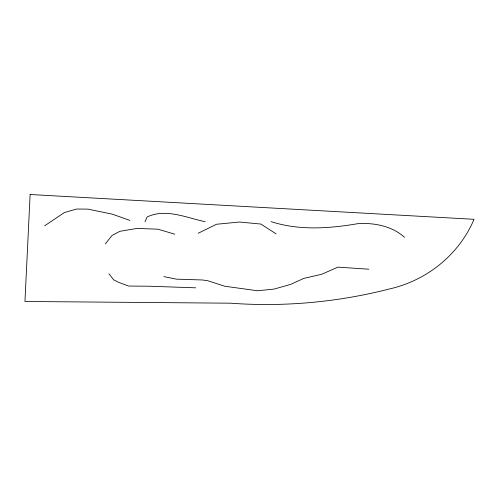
<?xml version="1.0" encoding="UTF-8"?>
<svg xmlns="http://www.w3.org/2000/svg" width="499" height="499" viewBox="0 0 499 499"><rect width="100%" height="100%" fill="white"/><g stroke="black" fill="none" stroke-linecap="round" stroke-linejoin="round"><path stroke-width="0.75" d="M144.984 221.799L147.118 216.959C165.762 208.083 186.539 217.826 205.164 221.693M105.277 243.942L112.019 235.497L119.822 231.311L137.063 228.417L157.927 229.197L174.787 234.193M44.717 225.773L64.359 212.574L76.559 209.031L87.961 209.125L112.418 214.19L129.852 220.408M198.271 233.226L216.441 224.269L239.352 222.03L260.79 224.032L276.147 233.875M195.627 287.817L148.833 286.214L128.574 286.046L118.619 282.315L113.672 279.845L108.901 273.733M368.817 269.211L337.879 267.133L321.699 274.288L303.766 278.392L290.805 284.355L274.113 289.077L257.559 290.761L224.843 286.239L207.378 280.625L202.344 279.976L176.415 279.153L163.865 276.621M271.038 221.631C299.269 230.756 329.552 228.536 358.357 223.577C374.549 222.691 392.208 226.19 404.564 237.318M30.127 194.504L24.95 301.477L230.419 303.186A473.588 447.247 -20.6 0 0 389.195 289.033A116.941 110.435 -20.6 0 0 474.05 219.311L30.127 194.504"/></g></svg>
